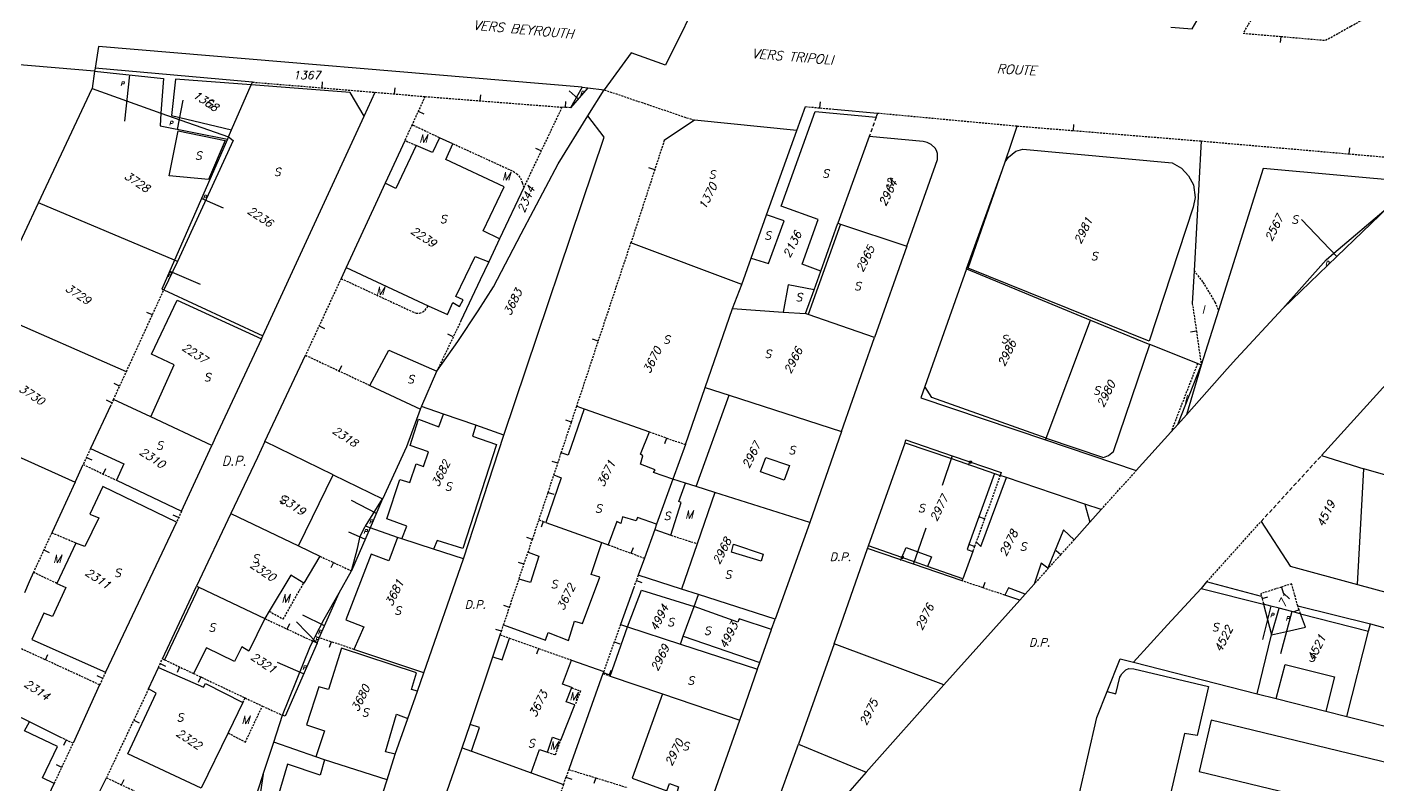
# Model space of a CAD drawing. Extents: x -334462 to -332769, y -29481 to -26664.
# Drawn here: x -333625 to -333456.2, y -28163.5 to -28068.9 of the extents above; entities that cross this region are included whole.
import ezdxf
from ezdxf.enums import TextEntityAlignment as Align

# ---------------------------------------------------------------- set-up
doc = ezdxf.new("R2010")
doc.units = 0
doc.header["$MEASUREMENT"] = 0
doc.linetypes.add('DASHED', pattern=[0.75, 0.5, -0.25])
doc.linetypes.add('HIDDEN', pattern=[0.375, 0.25, -0.125])
for name, color, linetype in [('17', 7, 'CONTINUOUS'), ('18', 7, 'CONTINUOUS'), ('DP$DIVIDING$LINE', 7, 'CONTINUOUS'), ('EASEMENT$BOUNDA$', 7, 'CONTINUOUS'), ('ENC$$ST$$A$$TEXT', 7, 'CONTINUOUS'), ('ENCRO$$AREA$TEXT', 7, 'CONTINUOUS'), ('ENCROACHED$WALL', 7, 'CONTINUOUS'), ('MAP$SHEET$BOUND$', 7, 'CONTINUOUS'), ('PARCEL$BOUNDARY', 7, 'CONTINUOUS'), ('PARCEL$NUMBER', 7, 'CONTINUOUS'), ('SECTION$$A$', 7, 'CONTINUOUS'), ('STREET$TEXT', 7, 'CONTINUOUS'), ('STRUC$$FOOTPRINT', 7, 'CONTINUOUS')]:
    doc.layers.add(name, color=color, linetype=linetype)
doc.styles.add('ITALICT', font='ITALICT', dxfattribs={"height": 0.2})

msp = doc.modelspace()

# ---------------------------------------------------------------- linework, layer by layer
at = {"layer": '17', "color": 1, "linetype": 'Continuous'}
for p, q in [((-333609.32, -28104.8), (-333610, -28104.49)), ((-333545.07, -28120.17), (-333545.32, -28120.88)), ((-333615.46, -28124.66), (-333615.14, -28123.99)), ((-333549.48, -28134.56), (-333549.22, -28133.85)), ((-333505.51, -28138.88), (-333505.27, -28138.17)), ((-333622.69, -28147.86), (-333622.37, -28147.18)), ((-333608.34, -28148.33), (-333607.67, -28148.65)), ((-333615.53, -28150.18), (-333616.21, -28149.86)), ((-333603.27, -28149.99), (-333603.59, -28150.67)), ((-333620.63, -28161.28), (-333621.31, -28160.96))]:
    msp.add_line(p, q, dxfattribs=at)
at = {"layer": '17', "color": 5, "linetype": 'Continuous'}
for p, q in [((-333606.04, -28130.1), (-333606.72, -28129.78)), ((-333613.18, -28163.46), (-333612.86, -28162.78))]:
    msp.add_line(p, q, dxfattribs=at)
at = {"layer": '18', "color": 1, "linetype": 'Continuous'}
for p, q in [((-333468.34, -28070.04), (-333468.41, -28070.79)), ((-333588.12, -28076.46), (-333588.06, -28075.71)), ((-333579.05, -28077.21), (-333578.99, -28076.47)), ((-333568.35, -28078.08), (-333568.3, -28077.33)), ((-333576.09, -28079.37), (-333575.41, -28079.68)), ((-333557.71, -28078.9), (-333557.66, -28078.15)), ((-333525.92, -28078.96), (-333525.85, -28078.21)), ((-333494.24, -28081.79), (-333494.18, -28081.05)), ((-333560.75, -28084.33), (-333561.42, -28084.01)), ((-333459.79, -28084.7), (-333459.72, -28083.95)), ((-333546.55, -28086.67), (-333547.27, -28086.44)), ((-333588.49, -28106.17), (-333587.81, -28106.48)), ((-333571.72, -28107.52), (-333572.39, -28107.2)), ((-333553.6, -28108.08), (-333554.31, -28107.84)), ((-333585.96, -28111.81), (-333585.64, -28111.13)), ((-333613.41, -28113.7), (-333614.09, -28113.38)), ((-333614.37, -28115.77), (-333615.05, -28115.45)), ((-333556.96, -28118.19), (-333557.67, -28117.95)), ((-333617.56, -28122.6), (-333616.88, -28122.91)), ((-333558.66, -28123.31), (-333559.37, -28123.08)), ((-333559.87, -28126.95), (-333559.16, -28127.18)), ((-333505.34, -28130.26), (-333506.05, -28130.01)), ((-333560.48, -28130.58), (-333560.74, -28131.28)), ((-333561.83, -28132.82), (-333562.54, -28132.58)), ((-333506.6, -28133.72), (-333507.3, -28133.46)), ((-333622.89, -28134.14), (-333622.21, -28134.45)), ((-333495.83, -28134.73), (-333496.39, -28134.23)), ((-333586.7, -28135.71), (-333587.01, -28136.39)), ((-333562.89, -28135.93), (-333563.59, -28135.69)), ((-333548.85, -28137.95), (-333548.15, -28138.21)), ((-333564.71, -28141.33), (-333565.42, -28141.08)), ((-333592.48, -28144.02), (-333592.16, -28143.34)), ((-333587, -28145.59), (-333587.24, -28146.3)), ((-333565.71, -28144.29), (-333566.42, -28144.05)), ((-333561.07, -28146.43), (-333561.32, -28147.14)), ((-333551.6, -28145.62), (-333550.9, -28145.87)), ((-333605.91, -28148.74), (-333606.23, -28149.42)), ((-333552.98, -28149.45), (-333552.28, -28149.7)), ((-333552.24, -28149.85), (-333552, -28149.14)), ((-333611.65, -28155.39), (-333610.97, -28155.71)), ((-333620.08, -28157.86), (-333620.41, -28158.54)), ((-333557.64, -28162.5), (-333556.93, -28162.75)), ((-333553.91, -28162.59), (-333554.14, -28163.31))]:
    msp.add_line(p, q, dxfattribs=at)
at = {"layer": '18', "color": 2, "linetype": 'Continuous'}
for p, q in [((-333478.87, -28106.84), (-333479.61, -28106.94)), ((-333468.25, -28138.78), (-333468.02, -28139.49)), ((-333470.66, -28140.21), (-333469.94, -28140.01)), ((-333466.04, -28141.63), (-333466.68, -28141.87))]:
    msp.add_line(p, q, dxfattribs=at)
at = {"layer": 'DP$DIVIDING$LINE', "color": 30, "linetype": 'HIDDEN'}
for p, q in [((-333552.87, -28076.7), (-333541.59, -28080.51)), ((-333518.71, -28079.6), (-333501.27, -28081.22)), ((-333490.76, -28129.1), (-333486.38, -28124.23)), ((-333477.59, -28138.12), (-333470.77, -28130.57))]:
    msp.add_line(p, q, dxfattribs=at)
at = {"layer": 'EASEMENT$BOUNDA$', "color": 3, "linetype": 'HIDDEN'}
for p, q in [((-333573.45, -28082.69), (-333576.88, -28081.07)), ((-333576.36, -28083.66), (-333577.79, -28083.05)), ((-333478.73, -28110.88), (-333482.06, -28119.45)), ((-333618.89, -28133.28), (-333621.9, -28132.01)), ((-333544.52, -28132.31), (-333541.25, -28133.36)), ((-333621.24, -28138.33), (-333624.18, -28136.93)), ((-333598.02, -28153.18), (-333597.74, -28152.61))]:
    msp.add_line(p, q, dxfattribs=at)
for points in [[(-333571.76, -28083.43), (-333564.23, -28086.87), (-333563.8, -28087.18), (-333563.55, -28087.45), (-333563.34, -28087.73), (-333563.1, -28088.27), (-333562.92, -28088.89)], [(-333479.16, -28099.28), (-333478.05, -28100.73), (-333476.56, -28103.19), (-333476.1, -28104.23)], [(-333585.74, -28100.26), (-333576.38, -28104.6), (-333575.94, -28104.59), (-333575.55, -28104.45), (-333575.25, -28104.21), (-333574.97, -28103.87), (-333574.84, -28103.65)], [(-333594.71, -28141.79), (-333592.97, -28142.77), (-333590.4, -28138.27)], [(-333556.93, -28151.33), (-333555.83, -28151.74), (-333556.52, -28153.49)], [(-333599.87, -28156.98), (-333597.7, -28158.14), (-333595.58, -28153.63)], [(-333559.97, -28159.39), (-333558.97, -28159.71), (-333558.28, -28157.87)]]:
    msp.add_lwpolyline(points, dxfattribs=at)
at = {"layer": 'ENC$$ST$$A$$TEXT', "color": 1, "linetype": 'Continuous'}
for p, q in [((-333603.16, -28090.25), (-333600.47, -28091.42)), ((-333461.31, -28097.5), (-333465.74, -28092.89)), ((-333607.13, -28099.32), (-333603.35, -28100.98)), ((-333509.37, -28122.38), (-333510.63, -28126.08)), ((-333514.21, -28135.91), (-333512.65, -28131.38)), ((-333469.56, -28141.15), (-333470.62, -28145.31)), ((-333466.95, -28141.83), (-333468.35, -28147.1))]:
    msp.add_line(p, q, dxfattribs=at)
at = {"layer": 'ENCRO$$AREA$TEXT', "color": 5, "linetype": 'Continuous'}
for p, q in [((-333612.18, -28074.82), (-333612.79, -28080.62)), ((-333606.17, -28081.64), (-333605.46, -28078.01)), ((-333556.1, -28077.84), (-333557.25, -28076.82)), ((-333581.32, -28129.57), (-333584.46, -28127.97)), ((-333582.76, -28132.79), (-333584.77, -28131.9)), ((-333588.75, -28145.76), (-333591.3, -28143.1)), ((-333587.83, -28143.6), (-333590.53, -28142.29)), ((-333590.42, -28149.59), (-333593.69, -28148.17))]:
    msp.add_line(p, q, dxfattribs=at)
at = {"layer": 'ENCROACHED$WALL', "color": 5, "linetype": 'Continuous'}
for p, q in [((-333554.9, -28076.47), (-333557.08, -28078.94)), ((-333580.55, -28127.76), (-333582.1, -28131.38)), ((-333582.1, -28131.38), (-333584.42, -28136.76)), ((-333588.46, -28145.1), (-333585.99, -28139.5)), ((-333588.75, -28145.76), (-333589.26, -28145.53)), ((-333588.75, -28145.76), (-333588.46, -28145.1))]:
    msp.add_line(p, q, dxfattribs=at)
for points in [[(-333616.54, -28074.36), (-333607.93, -28075.27), (-333608.27, -28079.6)], [(-333608.27, -28079.6), (-333608.36, -28081.21), (-333599.94, -28082.87)], [(-333588.75, -28145.76), (-333592.74, -28154.9), (-333593.06, -28154.78)], [(-333595.46, -28162.15), (-333595.81, -28164.32), (-333596.53, -28166.53), (-333598.19, -28171.61)]]:
    msp.add_lwpolyline(points, dxfattribs=at)
at = {"layer": 'MAP$SHEET$BOUND$', "color": 6, "linetype": 'Continuous'}
msp.add_lwpolyline([(-333540.34, -28063.78), (-333545.21, -28073.61), (-333549.51, -28072.09), (-333552.87, -28076.7)], dxfattribs=at)
at = {"layer": 'PARCEL$BOUNDARY', "color": 7, "linetype": 'Continuous'}
for p, q in [((-333616.54, -28074.36), (-333626.89, -28073.51)), ((-333616.54, -28074.36), (-333616.83, -28076.53)), ((-333616.47, -28074.02), (-333616.54, -28074.36)), ((-333596.81, -28075.74), (-333616.47, -28074.02)), ((-333599.43, -28081.71), (-333596.96, -28076.1)), ((-333596.96, -28076.1), (-333596.81, -28075.74)), ((-333555.6, -28076.38), (-333557.08, -28078.94)), ((-333555.6, -28076.38), (-333554.9, -28076.47)), ((-333623.53, -28090.82), (-333616.83, -28076.53)), ((-333616.83, -28076.53), (-333608.27, -28079.6)), ((-333582.87, -28079.99), (-333581.49, -28077.01)), ((-333554.9, -28076.47), (-333552.87, -28076.7)), ((-333608.27, -28079.6), (-333599.82, -28082.59)), ((-333528.81, -28081.8), (-333527.72, -28078.79)), ((-333524.17, -28079.11), (-333518.71, -28079.6)), ((-333595.53, -28107.43), (-333582.87, -28079.99)), ((-333541.59, -28080.51), (-333545.36, -28083.02)), ((-333528.81, -28081.8), (-333541.59, -28080.51)), ((-333599.82, -28082.59), (-333599.43, -28081.71)), ((-333577.79, -28083.05), (-333580.25, -28088.36)), ((-333532.57, -28092.31), (-333528.81, -28081.8)), ((-333519.75, -28082.52), (-333523.67, -28093.35)), ((-333478.29, -28083.09), (-333479.16, -28099.28)), ((-333503.1, -28086.63), (-333502.77, -28085.7)), ((-333507.6, -28099.05), (-333503.1, -28086.63)), ((-333562.92, -28088.89), (-333565.94, -28095.3)), ((-333629.88, -28104.3), (-333623.53, -28090.82)), ((-333606.54, -28097.97), (-333623.53, -28090.82)), ((-333534.5, -28097.7), (-333532.57, -28092.31)), ((-333525.81, -28099.35), (-333523.67, -28093.35)), ((-333523.67, -28093.35), (-333523.35, -28093.46)), ((-333523.35, -28093.46), (-333515.04, -28096.2)), ((-333565.94, -28095.3), (-333567.29, -28098.17)), ((-333535.67, -28100.99), (-333549.52, -28095.8)), ((-333515.04, -28096.2), (-333519.08, -28107.6)), ((-333606.17, -28098.12), (-333607.89, -28101.68)), ((-333606.17, -28098.12), (-333606.54, -28097.97)), ((-333535.67, -28100.99), (-333534.5, -28097.7)), ((-333585.1, -28098.87), (-333585.74, -28100.26)), ((-333526.65, -28101.69), (-333525.81, -28099.35)), ((-333507.6, -28099.05), (-333512.81, -28113.75)), ((-333507.6, -28099.05), (-333492.11, -28105.44)), ((-333479.16, -28099.28), (-333479.38, -28103.36)), ((-333607.89, -28101.68), (-333595.53, -28107.43)), ((-333536.82, -28103.99), (-333535.67, -28100.99)), ((-333527.7, -28104.64), (-333526.65, -28101.69)), ((-333612.57, -28111.89), (-333629.88, -28104.3)), ((-333540.25, -28113.87), (-333536.82, -28103.99)), ((-333536.82, -28103.99), (-333530.52, -28104.44)), ((-333530.52, -28104.44), (-333527.7, -28104.64)), ((-333527.36, -28104.76), (-333527.7, -28104.64)), ((-333519.08, -28107.6), (-333527.36, -28104.76)), ((-333497.64, -28120.19), (-333492.11, -28105.44)), ((-333492.11, -28105.44), (-333484.67, -28108.5)), ((-333595.7, -28107.79), (-333595.53, -28107.43)), ((-333523.23, -28119.34), (-333519.08, -28107.6)), ((-333595.27, -28120.61), (-333590.19, -28109.83)), ((-333478.73, -28110.88), (-333484.67, -28108.5)), ((-333481.2, -28118.5), (-333478.26, -28111.07)), ((-333478.26, -28111.07), (-333478.73, -28110.88)), ((-333455.14, -28113.43), (-333463.26, -28122.37)), ((-333582.15, -28113.6), (-333575.81, -28116.55)), ((-333542.72, -28120.99), (-333540.25, -28113.87)), ((-333540.25, -28113.87), (-333537.26, -28114.83)), ((-333537.26, -28114.83), (-333523.23, -28119.34)), ((-333614.51, -28116.08), (-333617.05, -28121.49)), ((-333609.53, -28117.53), (-333614.18, -28115.36)), ((-333572.93, -28117.18), (-333575.69, -28116.25)), ((-333556.3, -28116.21), (-333555.36, -28116.54)), ((-333555.36, -28116.54), (-333547.22, -28119.41)), ((-333636.29, -28117.9), (-333618.96, -28125.68)), ((-333601.89, -28121.09), (-333609.53, -28117.53)), ((-333568.92, -28118.56), (-333572.93, -28117.18)), ((-333565.4, -28119.83), (-333568.92, -28118.56)), ((-333482.06, -28119.45), (-333481.2, -28118.5)), ((-333481.2, -28118.5), (-333480.1, -28117.28)), ((-333570.46, -28135.26), (-333565.4, -28119.83)), ((-333523.23, -28119.34), (-333527.18, -28130.71)), ((-333497.72, -28120.41), (-333497.64, -28120.19)), ((-333486.38, -28124.23), (-333482.06, -28119.45)), ((-333605.67, -28129.31), (-333601.89, -28121.09)), ((-333586.74, -28124.77), (-333595.27, -28120.61)), ((-333542.72, -28120.99), (-333544.28, -28125.31)), ((-333519.84, -28133.62), (-333515.28, -28120.75)), ((-333497.72, -28120.41), (-333486.38, -28124.23)), ((-333618.96, -28125.68), (-333617.97, -28123.47)), ((-333463.26, -28122.37), (-333457.94, -28124.02)), ((-333586.74, -28124.77), (-333580.55, -28127.76)), ((-333544.28, -28125.31), (-333546.32, -28130.93)), ((-333542.71, -28125.8), (-333544.28, -28125.31)), ((-333504.11, -28124.59), (-333503.38, -28124.84)), ((-333502.59, -28125.1), (-333503.38, -28124.84)), ((-333492.8, -28128.41), (-333502.59, -28125.1)), ((-333458.74, -28138.45), (-333457.94, -28124.02)), ((-333448.43, -28126.73), (-333457.94, -28124.02)), ((-333618.96, -28125.68), (-333621.85, -28131.9)), ((-333613.82, -28125.44), (-333605.67, -28129.31)), ((-333541.36, -28126.23), (-333542.71, -28125.8)), ((-333539.05, -28126.96), (-333541.36, -28126.23)), ((-333527.18, -28130.71), (-333539.05, -28126.96)), ((-333490.76, -28129.1), (-333492.8, -28128.41)), ((-333599.53, -28129.58), (-333603.79, -28138.66)), ((-333599.53, -28129.58), (-333591.07, -28133.64)), ((-333492.19, -28130.69), (-333490.76, -28129.1)), ((-333606.31, -28130.66), (-333615.17, -28149.4)), ((-333582.1, -28131.38), (-333582.69, -28131.16)), ((-333578.7, -28132.58), (-333582.1, -28131.38)), ((-333560.14, -28130.7), (-333553.15, -28133.23)), ((-333546.55, -28131.58), (-333547.84, -28135.15)), ((-333546.32, -28130.93), (-333546.55, -28131.58)), ((-333527.18, -28130.71), (-333531.52, -28142.77)), ((-333492.19, -28130.69), (-333494.14, -28132.86)), ((-333591.07, -28133.64), (-333588.38, -28134.93)), ((-333578.14, -28132.76), (-333578.7, -28132.58)), ((-333574.21, -28134.06), (-333578.14, -28132.76)), ((-333553.15, -28133.23), (-333552.35, -28133.51)), ((-333519.95, -28133.94), (-333519.84, -28133.62)), ((-333515.66, -28135.09), (-333519.84, -28133.62)), ((-333575.42, -28149.47), (-333570.46, -28135.26)), ((-333570.46, -28135.26), (-333574.21, -28134.06)), ((-333547.84, -28135.15), (-333548.61, -28137.29)), ((-333524.12, -28145.85), (-333519.95, -28133.94)), ((-333506.82, -28134.33), (-333508.06, -28137.75)), ((-333508.06, -28137.75), (-333512.46, -28136.21)), ((-333608.06, -28147.73), (-333603.79, -28138.66)), ((-333603.79, -28138.66), (-333603.53, -28138.79)), ((-333603.53, -28138.79), (-333595.26, -28142.71)), ((-333549.17, -28138.84), (-333550.83, -28143.46)), ((-333543.19, -28139.03), (-333548.61, -28137.29)), ((-333508.15, -28137.99), (-333508.06, -28137.75)), ((-333499.15, -28138.42), (-333500.28, -28139.67)), ((-333477.59, -28138.12), (-333478.29, -28138.96)), ((-333470.74, -28139.94), (-333477.59, -28138.12)), ((-333541.09, -28139.7), (-333543.19, -28139.03)), ((-333541.64, -28141.22), (-333541.09, -28139.7)), ((-333531.52, -28142.77), (-333541.09, -28139.7)), ((-333500.95, -28140.42), (-333510.44, -28150.98)), ((-333500.95, -28140.42), (-333502.81, -28139.79)), ((-333500.28, -28139.67), (-333500.95, -28140.42)), ((-333542.98, -28144.9), (-333541.64, -28141.22)), ((-333466.21, -28141.13), (-333457.13, -28143.35)), ((-333550.83, -28143.46), (-333549.95, -28143.75)), ((-333549.95, -28143.75), (-333543.34, -28145.9)), ((-333457.37, -28144.28), (-333457.13, -28143.35)), ((-333566.78, -28147.49), (-333565.86, -28144.74)), ((-333543.34, -28145.9), (-333542.98, -28144.9)), ((-333471.28, -28152.09), (-333469.48, -28144.74)), ((-333460.09, -28154.92), (-333457.37, -28144.28)), ((-333575.42, -28149.47), (-333584.13, -28146.55)), ((-333543.34, -28145.9), (-333533.71, -28149.04)), ((-333524.12, -28145.85), (-333528.58, -28158.37)), ((-333510.44, -28150.98), (-333524.12, -28145.85)), ((-333609.79, -28151.48), (-333608.57, -28148.8)), ((-333608.06, -28147.73), (-333607.8, -28147.85)), ((-333569.61, -28155.92), (-333566.78, -28147.49)), ((-333557.12, -28147.82), (-333556.97, -28147.88)), ((-333556.97, -28147.88), (-333552.93, -28149.3)), ((-333486.73, -28148.15), (-333471.28, -28152.09)), ((-333576.18, -28151.77), (-333575.42, -28149.47)), ((-333552.12, -28149.89), (-333545.57, -28152.11)), ((-333535.93, -28155.38), (-333533.71, -28149.04)), ((-333624.69, -28155.6), (-333631.31, -28152.35)), ((-333615.91, -28150.98), (-333619.22, -28158.28)), ((-333577.42, -28155.18), (-333576.18, -28151.77)), ((-333545.57, -28152.11), (-333535.93, -28155.38)), ((-333520.13, -28161.87), (-333510.44, -28150.98)), ((-333471.28, -28152.09), (-333468.92, -28152.69)), ((-333468.92, -28152.69), (-333462.69, -28154.28)), ((-333620.74, -28157.54), (-333624.69, -28155.6)), ((-333578.98, -28159.63), (-333577.42, -28155.18)), ((-333539.39, -28165.16), (-333535.93, -28155.38)), ((-333462.69, -28154.28), (-333460.09, -28154.92)), ((-333460.09, -28154.92), (-333445.67, -28158.59)), ((-333570.6, -28158.85), (-333569.61, -28155.92)), ((-333588.9, -28159.97), (-333594.15, -28158.12)), ((-333573.15, -28166.13), (-333570.6, -28158.85)), ((-333570.6, -28158.85), (-333569.45, -28159.27)), ((-333536.73, -28180.78), (-333528.58, -28158.37)), ((-333528.58, -28158.37), (-333520.13, -28161.87)), ((-333587.8, -28160.32), (-333588.9, -28159.97)), ((-333580, -28162.85), (-333587.8, -28160.32)), ((-333580, -28162.85), (-333578.98, -28159.63)), ((-333569.45, -28159.27), (-333561.99, -28161.96)), ((-333561.99, -28161.96), (-333557.97, -28163.42)), ((-333520.13, -28161.87), (-333536.73, -28180.78)), ((-333622.55, -28165.35), (-333621.59, -28163.31)), ((-333584.31, -28176.09), (-333580, -28162.85))]:
    msp.add_line(p, q, dxfattribs=at)
at = {"layer": 'PARCEL$BOUNDARY', "color": 2, "linetype": 'HIDDEN'}
for p, q in [((-333596.81, -28075.74), (-333581.49, -28077.01)), ((-333581.49, -28077.01), (-333575.25, -28077.54)), ((-333575.25, -28077.54), (-333576.88, -28081.07)), ((-333575.25, -28077.54), (-333558.14, -28078.87)), ((-333558.14, -28078.87), (-333562.92, -28088.89)), ((-333557.08, -28078.94), (-333558.14, -28078.87)), ((-333576.88, -28081.07), (-333577.79, -28083.05)), ((-333612.57, -28111.89), (-333607.89, -28101.68)), ((-333585.74, -28100.26), (-333590.19, -28109.83)), ((-333570.76, -28105.53), (-333573.77, -28111.81)), ((-333590.19, -28109.83), (-333582.15, -28113.6)), ((-333614.18, -28115.36), (-333612.57, -28111.89)), ((-333614.18, -28115.36), (-333614.51, -28116.08)), ((-333617.05, -28121.49), (-333617.97, -28123.47)), ((-333617.97, -28123.47), (-333613.82, -28125.44)), ((-333605.67, -28129.31), (-333606.31, -28130.66)), ((-333621.9, -28132.01), (-333624.18, -28136.93)), ((-333621.85, -28131.9), (-333621.9, -28132.01)), ((-333588.38, -28134.93), (-333584.42, -28136.76)), ((-333595.26, -28142.71), (-333589.26, -28145.53)), ((-333615.91, -28150.98), (-333628.08, -28145.38)), ((-333588.46, -28145.1), (-333588.96, -28144.93)), ((-333565.86, -28144.74), (-333564.71, -28145.15)), ((-333608.57, -28148.8), (-333608.06, -28147.73)), ((-333607.8, -28147.85), (-333604.19, -28149.56)), ((-333615.17, -28149.4), (-333615.91, -28150.98)), ((-333604.19, -28149.56), (-333597.74, -28152.61)), ((-333597.74, -28152.61), (-333595.58, -28153.63)), ((-333621.59, -28163.31), (-333619.22, -28158.28)), ((-333619.22, -28158.28), (-333620.74, -28157.54)), ((-333615.06, -28162.58), (-333611.59, -28164.21))]:
    msp.add_line(p, q, dxfattribs=at)
at = {"layer": 'PARCEL$BOUNDARY', "color": 7, "linetype": 'DASHED'}
for p, q in [((-333518.71, -28079.6), (-333518.89, -28080.1)), ((-333518.89, -28080.1), (-333519.75, -28082.52))]:
    msp.add_line(p, q, dxfattribs=at)
at = {"layer": 'PARCEL$BOUNDARY', "color": 2, "linetype": 'HIDDEN'}
for points in [[(-333461.98, -28050.11), (-333465.63, -28056.57), (-333473.02, -28069.64), (-333468.34, -28070.04), (-333462.74, -28070.52), (-333459.59, -28068.77), (-333458.15, -28067.97)], [(-333527.72, -28078.79), (-333525.92, -28078.96), (-333524.17, -28079.11)], [(-333501.27, -28081.22), (-333494.24, -28081.79), (-333478.29, -28083.09)], [(-333545.36, -28083.02), (-333546.55, -28086.67), (-333549.52, -28095.8)], [(-333478.29, -28083.09), (-333459.79, -28084.7), (-333448.33, -28085.7)], [(-333556.3, -28116.21), (-333553.6, -28108.08), (-333549.52, -28095.8)], [(-333479.38, -28103.36), (-333478.87, -28106.84), (-333478.26, -28111.07)], [(-333558.23, -28122), (-333556.96, -28118.19), (-333556.3, -28116.21)], [(-333547.22, -28119.41), (-333545.07, -28120.17), (-333542.72, -28120.99)], [(-333559.15, -28124.78), (-333558.66, -28123.31), (-333558.23, -28122)], [(-333561.01, -28130.38), (-333560.43, -28128.65), (-333559.87, -28126.95), (-333559.15, -28124.78)], [(-333503.38, -28124.84), (-333505.34, -28130.26), (-333506.39, -28133.13)], [(-333562.38, -28134.43), (-333561.83, -28132.82), (-333561.01, -28130.38)], [(-333561.01, -28130.38), (-333560.48, -28130.58), (-333560.14, -28130.7)], [(-333552.35, -28133.51), (-333549.48, -28134.56), (-333547.84, -28135.15)], [(-333506.39, -28133.13), (-333506.6, -28133.72), (-333506.82, -28134.33)], [(-333494.14, -28132.86), (-333495.83, -28134.73), (-333499.15, -28138.42)], [(-333563.51, -28137.77), (-333562.89, -28135.93), (-333562.38, -28134.43)], [(-333565.45, -28143.5), (-333564.71, -28141.33), (-333563.51, -28137.77)], [(-333548.61, -28137.29), (-333548.85, -28137.95), (-333549.17, -28138.84)], [(-333502.81, -28139.79), (-333505.51, -28138.88), (-333508.15, -28137.99)], [(-333466.21, -28141.13), (-333466.97, -28138.36), (-333468.25, -28138.78), (-333470.82, -28139.6), (-333470.74, -28139.94)], [(-333470.74, -28139.94), (-333470.66, -28140.21), (-333470.47, -28140.92)], [(-333465.88, -28142.11), (-333466.04, -28141.63), (-333466.21, -28141.13)], [(-333565.86, -28144.74), (-333565.71, -28144.29), (-333565.45, -28143.5)], [(-333550.83, -28143.46), (-333551.6, -28145.62), (-333552.93, -28149.3)], [(-333584.13, -28146.55), (-333587, -28145.59), (-333588.46, -28145.1)], [(-333564.71, -28145.15), (-333561.07, -28146.43), (-333557.12, -28147.82)], [(-333552.93, -28149.3), (-333552.96, -28149.4), (-333553.03, -28149.58)], [(-333553.03, -28149.58), (-333552.68, -28149.7), (-333552.12, -28149.89)], [(-333609.79, -28151.48), (-333613.22, -28158.69), (-333615.06, -28162.58)], [(-333595.58, -28153.63), (-333595.56, -28153.64), (-333593.06, -28154.78)], [(-333557.3, -28161.54), (-333557.64, -28162.5), (-333557.97, -28163.42)], [(-333557.3, -28161.54), (-333553.91, -28162.59), (-333549.94, -28163.81)], [(-333557.97, -28163.42), (-333559.34, -28167.28), (-333561.16, -28172.41)]]:
    msp.add_lwpolyline(points, dxfattribs=at)
at = {"layer": 'PARCEL$BOUNDARY', "color": 7, "linetype": 'Continuous'}
for points in [[(-333555.6, -28076.38), (-333616.07, -28071.28), (-333616.47, -28074.02)], [(-333565.4, -28119.83), (-333552.87, -28082.63), (-333554.9, -28079.97)], [(-333502.77, -28085.7), (-333501.99, -28083.38), (-333501.27, -28081.22)], [(-333599.82, -28082.59), (-333599.24, -28083.03), (-333606.17, -28098.12)], [(-333515.04, -28096.2), (-333511.22, -28085.4), (-333511.22, -28084.67), (-333511.33, -28084.29), (-333511.52, -28084), (-333512.03, -28083.51), (-333512.52, -28083.27), (-333513.03, -28083.14), (-333519.75, -28082.52)], [(-333580.25, -28088.36), (-333581.45, -28090.96), (-333585.1, -28098.87)], [(-333468.08, -28104.02), (-333462.66, -28097.93), (-333461.69, -28097.1), (-333454.9, -28091.34)], [(-333567.29, -28098.17), (-333568.35, -28100.42), (-333570.76, -28105.53)], [(-333480.1, -28117.28), (-333475.02, -28111.55), (-333473.85, -28110.24), (-333468.08, -28104.02)], [(-333595.7, -28107.79), (-333601.46, -28120.13), (-333601.89, -28121.09)], [(-333512.81, -28113.75), (-333513.3, -28115.16), (-333497.72, -28120.41)], [(-333595.27, -28120.61), (-333596.18, -28122.59), (-333599.53, -28129.58)], [(-333515.28, -28120.75), (-333509.49, -28122.74), (-333504.11, -28124.59)], [(-333458.74, -28138.45), (-333450.27, -28140.76), (-333449.22, -28140.03), (-333448.43, -28126.73)], [(-333470.77, -28130.57), (-333467.17, -28136.17), (-333458.74, -28138.45)], [(-333512.46, -28136.21), (-333514.11, -28135.63), (-333515.66, -28135.09)], [(-333624.18, -28136.93), (-333624.72, -28138.1), (-333625.29, -28139.51)], [(-333486.73, -28148.15), (-333482.47, -28143.48), (-333478.29, -28138.96)], [(-333470.47, -28140.92), (-333469.98, -28142.81), (-333469.48, -28144.74)], [(-333469.48, -28144.74), (-333467.61, -28144.32), (-333465.26, -28143.78), (-333465.88, -28142.11)], [(-333531.98, -28144.08), (-333531.97, -28144.04), (-333531.52, -28142.77)], [(-333457.13, -28143.35), (-333454.59, -28144.05), (-333453.51, -28144.53), (-333452.26, -28145.44), (-333451.18, -28146.74), (-333449.16, -28149.75), (-333448.51, -28150.33), (-333446.97, -28151.64), (-333445.39, -28152.64)], [(-333533.42, -28148.2), (-333533.41, -28148.17), (-333531.98, -28144.08)], [(-333533.71, -28149.04), (-333533.7, -28149), (-333533.42, -28148.2)], [(-333490.03, -28151.79), (-333488.4, -28147.73), (-333486.73, -28148.15)], [(-333553.03, -28149.58), (-333556.96, -28160.59), (-333557.3, -28161.54)], [(-333465.64, -28178.22), (-333466.43, -28181.51), (-333496.19, -28174.58), (-333494.67, -28169.79), (-333491.32, -28155.04), (-333490.03, -28151.79)], [(-333617.7, -28168.17), (-333616.16, -28164.84), (-333615.06, -28162.58)]]:
    msp.add_lwpolyline(points, dxfattribs=at)
at = {"layer": 'PARCEL$BOUNDARY', "color": 7, "linetype": 'DASHED'}
msp.add_lwpolyline([(-333470.77, -28130.57), (-333468.24, -28127.81), (-333463.26, -28122.37)], dxfattribs=at)
at = {"layer": 'SECTION$$A$', "color": 7, "linetype": 'Continuous'}
for p, q in [((-333554.9, -28079.97), (-333552.87, -28076.7)), ((-333575.81, -28116.55), (-333575.69, -28116.25)), ((-333582.69, -28131.16), (-333580.55, -28127.76)), ((-333585.99, -28139.5), (-333584.42, -28136.76)), ((-333589.26, -28145.53), (-333588.96, -28144.93)), ((-333594.15, -28158.12), (-333593.06, -28154.78)), ((-333595.46, -28162.15), (-333594.15, -28158.12))]:
    msp.add_line(p, q, dxfattribs=at)
for points in [[(-333573.77, -28111.81), (-333571.16, -28108.13), (-333568.62, -28104.3), (-333566.71, -28101.29), (-333563.24, -28094.68), (-333558.61, -28085.95), (-333554.9, -28079.97)], [(-333575.69, -28116.25), (-333575.65, -28116.13), (-333573.77, -28111.81)], [(-333580.55, -28127.76), (-333580.54, -28127.75), (-333577.53, -28121.24), (-333575.81, -28116.55)], [(-333584.42, -28136.76), (-333583.7, -28133.95), (-333583.37, -28132.42), (-333582.72, -28131.22), (-333582.69, -28131.16)], [(-333588.96, -28144.93), (-333587.86, -28142.76), (-333585.99, -28139.5)], [(-333593.06, -28154.78), (-333593.05, -28154.75), (-333589.66, -28146.32), (-333589.26, -28145.53)], [(-333598.15, -28170.52), (-333596.84, -28166.43), (-333595.55, -28162.42), (-333595.46, -28162.15)]]:
    msp.add_lwpolyline(points, dxfattribs=at)
at = {"layer": 'STRUC$$FOOTPRINT', "color": 1, "linetype": 'Continuous'}
for p, q in [((-333599.94, -28082.87), (-333606.54, -28097.97)), ((-333606.08, -28081.83), (-333600.24, -28083.03)), ((-333599.82, -28082.59), (-333599.94, -28082.87)), ((-333571.76, -28083.43), (-333573.45, -28082.69)), ((-333523.35, -28093.46), (-333527.36, -28104.76)), ((-333585.1, -28098.87), (-333574.84, -28103.65)), ((-333476.1, -28104.23), (-333478.26, -28111.07)), ((-333478.26, -28111.07), (-333480.1, -28117.28)), ((-333541.36, -28126.23), (-333537.26, -28114.83)), ((-333533.34, -28124.37), (-333532.67, -28122.61)), ((-333591.07, -28133.64), (-333586.74, -28124.77)), ((-333539.05, -28126.96), (-333541.25, -28133.36)), ((-333492.8, -28128.41), (-333492.19, -28130.69)), ((-333546.55, -28131.58), (-333544.52, -28132.31)), ((-333618.89, -28133.28), (-333621.24, -28138.33)), ((-333541.25, -28133.36), (-333543.19, -28139.03)), ((-333536.96, -28134.41), (-333536.7, -28133.43)), ((-333588.38, -28134.93), (-333590.4, -28138.27)), ((-333603.53, -28138.79), (-333607.8, -28147.85)), ((-333478.29, -28138.96), (-333470.47, -28140.92)), ((-333594.71, -28141.79), (-333595.26, -28142.71)), ((-333469.48, -28144.74), (-333468.52, -28141.41)), ((-333465.88, -28142.11), (-333457.37, -28144.28)), ((-333552.12, -28149.89), (-333549.95, -28143.75)), ((-333542.98, -28144.9), (-333533.42, -28148.2)), ((-333598.02, -28153.18), (-333599.87, -28156.98)), ((-333558.28, -28157.87), (-333556.52, -28153.49))]:
    msp.add_line(p, q, dxfattribs=at)
for points in [[(-333482.06, -28068.87), (-333479.42, -28069.08), (-333478.83, -28068.07), (-333478.13, -28066.89)], [(-333596.96, -28076.1), (-333606.45, -28075.38), (-333606.92, -28079.91), (-333599.43, -28081.71)], [(-333582.87, -28079.99), (-333584.59, -28077.05), (-333596.96, -28076.1)], [(-333525.81, -28099.35), (-333528.11, -28098.47), (-333526.14, -28092.89), (-333530.74, -28091.21), (-333526.52, -28079.39), (-333518.89, -28080.1)], [(-333600.24, -28083.03), (-333602.29, -28087.89), (-333607.23, -28087.45), (-333606.08, -28081.83)], [(-333573.45, -28082.69), (-333574.3, -28084.53), (-333576.36, -28083.66)], [(-333576.36, -28083.66), (-333578.88, -28089.01), (-333580.25, -28088.36)], [(-333565.94, -28095.3), (-333567.97, -28094.29), (-333565.36, -28088.8), (-333572.67, -28085.39), (-333571.76, -28083.43)], [(-333502.77, -28085.7), (-333502.36, -28085.11), (-333501.45, -28084.38), (-333500.57, -28084.12), (-333481.88, -28085.8), (-333480.72, -28086.48), (-333479.85, -28087.43), (-333479.24, -28088.55), (-333479.02, -28090.16), (-333479.28, -28091.36), (-333484.78, -28108.06), (-333507.4, -28098.97), (-333503.1, -28086.63)], [(-333454.9, -28091.34), (-333451.66, -28088.23), (-333470.52, -28086.51), (-333476.1, -28104.23)], [(-333468.08, -28104.02), (-333461.31, -28097.5), (-333454.9, -28091.34)], [(-333534.5, -28097.7), (-333532.33, -28098.37), (-333530.36, -28093.07), (-333532.57, -28092.31)], [(-333606.54, -28097.97), (-333608.12, -28101.57), (-333607.89, -28101.68)], [(-333574.84, -28103.65), (-333572.46, -28104.76), (-333571.78, -28103.27), (-333570.93, -28103.73), (-333570.5, -28102.92), (-333571.39, -28102.49), (-333568.98, -28097.52), (-333567.29, -28098.17)], [(-333526.65, -28101.69), (-333529.86, -28101.05), (-333530.52, -28104.44)], [(-333609.53, -28117.53), (-333606.59, -28111.03), (-333609.43, -28109.7), (-333606.23, -28102.95), (-333595.7, -28107.79)], [(-333582.15, -28113.6), (-333579.77, -28109.19), (-333573.77, -28111.81)], [(-333497.64, -28120.19), (-333490.5, -28122.58), (-333489.86, -28122.34), (-333489.22, -28121.84), (-333484.67, -28108.5)], [(-333497.64, -28120.19), (-333511.93, -28115.13), (-333512.81, -28113.75)], [(-333555.36, -28116.54), (-333557.36, -28122.32), (-333558.23, -28122)], [(-333578.14, -28132.76), (-333577.53, -28131.19), (-333580.03, -28130.26), (-333578.42, -28125.35), (-333577.14, -28125.74), (-333576.34, -28123.4), (-333575.45, -28123.74), (-333574.82, -28121.88), (-333577.13, -28121.1), (-333576.06, -28117.82), (-333573.53, -28118.76), (-333572.93, -28117.18)], [(-333568.92, -28118.56), (-333569.33, -28119.93), (-333566.33, -28120.97), (-333570.51, -28133.98), (-333573.74, -28132.94), (-333574.21, -28134.06)], [(-333544.28, -28125.31), (-333546.7, -28124.47), (-333546.51, -28124.12), (-333548.32, -28123.45), (-333548.03, -28122.4), (-333548.31, -28122.2), (-333547.22, -28119.41)], [(-333617.05, -28121.49), (-333612.9, -28123.41), (-333613.82, -28125.44)], [(-333515.28, -28120.75), (-333515.19, -28120.39), (-333509.37, -28122.38), (-333503.25, -28124.47), (-333503.38, -28124.84)], [(-333532.67, -28122.61), (-333529.72, -28123.61), (-333530.39, -28125.45), (-333533.34, -28124.37)], [(-333559.15, -28124.78), (-333558.26, -28125.12), (-333560.14, -28130.7)], [(-333504.11, -28124.59), (-333507.3, -28133.46), (-333507.53, -28134.1), (-333506.82, -28134.33)], [(-333506.39, -28133.13), (-333505.81, -28133.73), (-333502.59, -28125.1)], [(-333606.31, -28130.66), (-333615.49, -28126.24), (-333617.13, -28129.67), (-333616.02, -28130.14), (-333617.74, -28133.73), (-333618.89, -28133.28)], [(-333544.52, -28132.31), (-333543.23, -28128.2), (-333543.55, -28128.11), (-333542.71, -28125.8)], [(-333546.32, -28130.93), (-333548.71, -28130.08), (-333548.87, -28130.52), (-333550.57, -28129.99), (-333550.77, -28130.84), (-333551.3, -28130.6), (-333552.35, -28133.51)], [(-333494.14, -28132.86), (-333495.48, -28131.63), (-333497.42, -28136.41), (-333498.25, -28135.77), (-333499.15, -28138.42)], [(-333578.7, -28132.58), (-333579.78, -28135.49), (-333581.97, -28134.67), (-333585.16, -28142.87), (-333582.9, -28143.74), (-333584.13, -28146.55)], [(-333565.45, -28143.5), (-333560.22, -28145.41), (-333559.86, -28144.43), (-333557.31, -28145.43), (-333556.56, -28143.03), (-333555.56, -28143.31), (-333553.42, -28137.53), (-333554.49, -28137.19), (-333553.15, -28133.23)], [(-333536.7, -28133.43), (-333532.99, -28134.68), (-333533.26, -28135.56), (-333536.96, -28134.41)], [(-333562.38, -28134.43), (-333561.02, -28134.92), (-333562.08, -28138.2), (-333563.51, -28137.77)], [(-333508.15, -28137.99), (-333514.21, -28135.91), (-333519.95, -28133.94)], [(-333515.66, -28135.09), (-333515.12, -28133.84), (-333513.67, -28134.36), (-333511.95, -28134.98), (-333512.46, -28136.21)], [(-333621.24, -28138.33), (-333620.15, -28138.82), (-333621.8, -28142.45), (-333622.88, -28142.02), (-333624.37, -28145.33), (-333615.17, -28149.4)], [(-333590.4, -28138.27), (-333592.03, -28137.28), (-333594.71, -28141.79)], [(-333500.28, -28139.67), (-333502.36, -28138.85), (-333502.81, -28139.79)], [(-333549.95, -28143.75), (-333548.19, -28139.14), (-333541.64, -28141.22)], [(-333531.98, -28144.08), (-333536.01, -28142.72), (-333536.16, -28143.14), (-333541.64, -28141.22)], [(-333468.52, -28141.41), (-333469.56, -28141.15), (-333470.47, -28140.92)], [(-333465.88, -28142.11), (-333465.91, -28142.1), (-333466.95, -28141.83), (-333468.52, -28141.41)], [(-333595.26, -28142.71), (-333597.26, -28146.79), (-333598.14, -28146.24), (-333599.07, -28148.07), (-333602.57, -28146.35), (-333604.19, -28149.56)], [(-333566.78, -28147.49), (-333565.63, -28147.86), (-333564.71, -28145.15)], [(-333576.18, -28151.77), (-333576.95, -28151.56), (-333576.3, -28149.47), (-333585.71, -28146.39), (-333587.3, -28151.56), (-333588.53, -28151.22), (-333590.05, -28155.98), (-333587.8, -28156.73), (-333588.9, -28159.97)], [(-333608.57, -28148.8), (-333602.93, -28151.28), (-333602.69, -28150.83), (-333598.02, -28153.18)], [(-333556.93, -28151.33), (-333558.07, -28150.9), (-333556.97, -28147.88)], [(-333490.03, -28151.79), (-333488.92, -28152.09), (-333488.43, -28150.03), (-333488.34, -28149.88), (-333488.2, -28149.62), (-333487.68, -28149.1), (-333487.32, -28148.95), (-333486.68, -28149), (-333477.35, -28151.2), (-333478.79, -28157.29), (-333480.34, -28157.04), (-333482.78, -28167.46), (-333468.29, -28170.77), (-333467.6, -28168.42), (-333463.62, -28169.34), (-333465.64, -28178.22)], [(-333468.92, -28152.69), (-333467.77, -28148.42), (-333461.6, -28149.96), (-333462.69, -28154.28)], [(-333599.87, -28156.98), (-333603.24, -28163.88), (-333612.38, -28159.6), (-333608.84, -28152.03), (-333609.79, -28151.48)], [(-333556.52, -28153.49), (-333557.63, -28153.09), (-333556.93, -28151.33)], [(-333545.57, -28152.11), (-333549.39, -28162.61), (-333545.03, -28164.2), (-333544.71, -28163.3), (-333543.57, -28163.71), (-333544.14, -28165.6)], [(-333621.59, -28163.31), (-333623.04, -28162.58), (-333621.16, -28158.68), (-333625.28, -28156.71), (-333624.69, -28155.6)], [(-333578.98, -28159.63), (-333580.2, -28159.35), (-333578.82, -28154.65), (-333577.42, -28155.18)], [(-333448.12, -28165.59), (-333447.96, -28162.4), (-333477.01, -28155.38), (-333478.54, -28161.8), (-333460.94, -28166.06), (-333464.07, -28178.56)], [(-333569.45, -28159.27), (-333568.46, -28156.31), (-333569.61, -28155.92)], [(-333561.99, -28161.96), (-333560.93, -28159.05), (-333559.97, -28159.39)], [(-333559.97, -28159.39), (-333559.32, -28157.52), (-333558.28, -28157.87)], [(-333587.8, -28160.32), (-333588.34, -28162.25), (-333592.42, -28160.87), (-333593.84, -28165.65), (-333590.05, -28166.91), (-333591.28, -28170.77), (-333595.21, -28169.43), (-333596.08, -28172.29)]]:
    msp.add_lwpolyline(points, dxfattribs=at)

# ---------------------------------------------------------------- texts
at = {"layer": 'DP$DIVIDING$LINE', "color": 2, "linetype": 'Continuous', "style": 'ITALICT'}
for height, p in [(1.15, (-333599.11, -28123.02)), (1, (-333523.35, -28135)), (1, (-333568.97, -28140.97)), (1, (-333498.46, -28145.68))]:
    msp.add_text('D.P.', height=height, dxfattribs=at).set_placement(p, align=Align.MIDDLE)
at = {"layer": 'EASEMENT$BOUNDA$', "color": 3, "linetype": 'Continuous', "style": 'ITALICT'}
for s, p in [('M', (-333575.46, -28082.76)), ('M', (-333565.12, -28087.49)), ('M', (-333580.86, -28101.8)), ('I', (-333478.03, -28104.14)), ('I', (-333480.24, -28115.31)), ('M', (-333542.26, -28129.7)), ('M', (-333621.22, -28135.25)), ('M', (-333592.67, -28140.18)), ('M', (-333556.7, -28152.39)), ('M', (-333597.69, -28155.35)), ('M', (-333559.15, -28158.57))]:
    msp.add_text(s, height=1, dxfattribs=at).set_placement(p, align=Align.MIDDLE)
at = {"layer": 'ENC$$ST$$A$$TEXT', "color": 1, "linetype": 'Continuous', "style": 'ITALICT'}
for s, p in [('P', (-333602.78, -28090.11)), ('D', (-333462.53, -28098.35)), ('P', (-333607.17, -28099.79)), ('P', (-333507.21, -28123.31)), ('P', (-333515.72, -28135.19)), ('P', (-333469.42, -28142.29)), ('P', (-333467.47, -28142.7))]:
    msp.add_text(s, height=0.5, dxfattribs=at).set_placement(p, align=Align.MIDDLE)
at = {"layer": 'ENCRO$$AREA$TEXT', "color": 5, "linetype": 'Continuous', "style": 'ITALICT'}
for p in [(-333613.08, -28075.95), (-333555.63, -28077.13), (-333606.99, -28080.88), (-333582.02, -28130.62), (-333582.7, -28131.83), (-333588.75, -28145.32), (-333588.41, -28144.41), (-333590.33, -28148.84)]:
    msp.add_text('P', height=0.5, dxfattribs=at).set_placement(p, align=Align.MIDDLE)
at = {"layer": 'PARCEL$NUMBER', "color": 1, "linetype": 'Continuous', "style": 'ITALICT'}
msp.add_text('1367', height=1, dxfattribs=at).set_placement((-333590.03, -28074.86), align=Align.MIDDLE)
at = {"layer": 'PARCEL$NUMBER', "color": 7, "linetype": 'Continuous', "style": 'ITALICT'}
for s, rotation, p in [('1368', 326.646, (-333602.64, -28078.1)), ('3728', 326.646, (-333611.23, -28088.21)), ('2964', 63.587, (-333517.4, -28089.56)), ('1370', 63.587, (-333539.92, -28089.98)), ('2236', 326.646, (-333595.84, -28092.55)), ('2981', 63.587, (-333493.01, -28094.28)), ('2567', 63.587, (-333469.15, -28093.96)), ('2239', 326.646, (-333575.43, -28095.06)), ('2136', 63.587, (-333529.36, -28096)), ('2965', 63.587, (-333520.24, -28097.79)), ('3729', 326.646, (-333618.6, -28102.21)), ('3683', 63.587, (-333564.28, -28103.2)), ('2237', 326.646, (-333604.01, -28109.6)), ('2986', 63.587, (-333502.54, -28109.57)), ('3670', 63.587, (-333546.86, -28110.45)), ('2966', 63.587, (-333529.25, -28110.49)), ('2980', 63.587, (-333490.16, -28114.67)), ('3730', 326.646, (-333624.38, -28114.76)), ('2318', 326.646, (-333585.23, -28119.99)), ('2310', 326.646, (-333609.31, -28122.65)), ('2967', 63.587, (-333534.46, -28122.3)), ('3682', 63.587, (-333573.27, -28124.59)), ('3671', 63.587, (-333552.62, -28124.6)), ('2319', 326.646, (-333591.79, -28128.52)), ('2977', 63.587, (-333511.01, -28128.92)), ('4519', 63.587, (-333462.69, -28129.62)), ('2978', 63.587, (-333502.34, -28133.29)), ('2968', 63.587, (-333538.14, -28134.27)), ('2311', 326.646, (-333616.13, -28137.71)), ('2320', 326.646, (-333595.5, -28136.75)), ('3681', 63.587, (-333579.08, -28139.49)), ('3672', 63.587, (-333557.64, -28140.02)), ('71', 63.587, (-333467.88, -28140.43)), ('4994', 63.587, (-333545.98, -28142.6)), ('2976', 63.587, (-333512.84, -28142.5)), ('4993', 63.587, (-333537.32, -28144.8)), ('4522', 63.587, (-333475.48, -28145.25)), ('4521', 63.587, (-333463.86, -28146.36)), ('2321', 326.646, (-333595.43, -28148.24)), ('2969', 63.587, (-333545.88, -28147.59)), ('2314', 326.646, (-333623.74, -28151.6)), ('3680', 63.587, (-333583.31, -28152.65)), ('3673', 63.587, (-333561.1, -28153.36)), ('2975', 63.587, (-333519.81, -28154.39)), ('2322', 326.646, (-333604.74, -28157.76)), ('2970', 63.587, (-333544.12, -28159.43))]:
    msp.add_text(s, height=1, rotation=rotation, dxfattribs=at).set_placement(p, align=Align.MIDDLE)
at = {"layer": 'PARCEL$NUMBER', "color": 1, "linetype": 'Continuous', "style": 'ITALICT'}
msp.add_text('2344', height=1, rotation=66.7986, dxfattribs=at).set_placement((-333562.63, -28090.36), align=Align.MIDDLE)
at = {"layer": 'STREET$TEXT', "color": 7, "linetype": 'Continuous', "style": 'ITALICT'}
for s, rotation, p in [('VERS BEYROUTH', 354.7157, (-333569.26, -28069.16)), ('VERS TRIPOLI', 355.2944, (-333534.45, -28072.72)), ('ROUTE', 357.0615, (-333503.84, -28074.63))]:
    msp.add_text(s, height=1.15, rotation=rotation, dxfattribs=at).set_placement(p)
at = {"layer": 'STRUC$$FOOTPRINT', "color": 1, "linetype": 'Continuous', "style": 'ITALICT'}
for p in [(-333602.13, -28078.45), (-333603.58, -28084.92), (-333593.72, -28086.96), (-333539.39, -28087.27), (-333525.21, -28087.16), (-333517.34, -28088.22), (-333572.98, -28092.83), (-333466.59, -28092.89), (-333532.43, -28094.89), (-333491.65, -28097.46), (-333521.21, -28101.2), (-333528.54, -28102.59), (-333545.09, -28107.89), (-333502.86, -28107.81), (-333532.42, -28109.67), (-333602.47, -28112.58), (-333577.06, -28112.83), (-333491.34, -28114.24), (-333608.42, -28121.09), (-333529.41, -28121.68), (-333572.35, -28126.21), (-333593.04, -28127.89), (-333553.6, -28128.97), (-333513.23, -28128.92), (-333545.02, -28129.9), (-333500.53, -28133.72), (-333596.44, -28135.21), (-333613.68, -28137), (-333537.4, -28137.22), (-333559.13, -28138.41), (-333578.67, -28141.71), (-333601.88, -28143.81), (-333544.56, -28143.15), (-333539.98, -28144.22), (-333476.52, -28143.78), (-333464.45, -28147.56), (-333542.06, -28150.45), (-333582.74, -28154.42), (-333605.87, -28155.04), (-333561.98, -28158.28), (-333542.71, -28158.65)]:
    msp.add_text('S', height=1, dxfattribs=at).set_placement(p, align=Align.MIDDLE)

doc.saveas('drawing.dxf')
